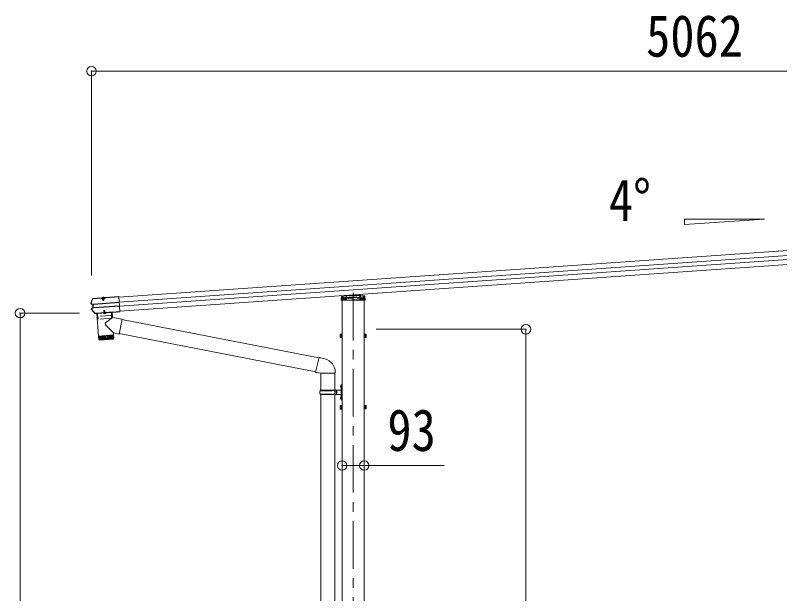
# Model space of a CAD drawing. Units: millimetres at full size, sheet at 1:40; details may follow other scales. Extents: x -11243 to 11243, y -7760 to 7760.
# Drawn here: x 1340 to 4553, y -2725 to -293 of the extents above; entities that cross this region are included whole.
import ezdxf
from ezdxf.enums import TextEntityAlignment as Align

# ---------------------------------------------------------------- set-up
doc = ezdxf.new("R2010")
doc.units = ezdxf.units.MM
doc.header["$LTSCALE"] = 40
doc.header["$PDMODE"] = 32
doc.header["$PDSIZE"] = 40
doc.linetypes.add('CHAIN1', pattern=[8, 5, -1, 1, -1])
doc.linetypes.add('DASHED1', pattern=[1.8, 1.2, -0.6])
for name, color, linetype, lineweight in [('0-1_本体', 5, 'CHAIN1', 9), ('0-3_ELV2', 4, 'Continuous', 9), ('0-6_OTH_LINE', 6, 'Continuous', 9), ('0-7_SHAPE', 4, 'Continuous', 9), ('0-9_OUTLINE', 7, 'Continuous', 9)]:
    doc.layers.add(name, color=color, linetype=linetype, lineweight=lineweight)
doc.styles.add('ＭＳ ゴシック', font='')
doc.styles.get('ＭＳ ゴシック').set_extended_font_data('MS Gothic')

msp = doc.modelspace()

# ---------------------------------------------------------------- linework, layer by layer
at = {"layer": '0-1_本体'}
msp.add_line((2760.2, -1459.8), (2760.2, -4459.08), dxfattribs=at)
at = {"layer": '0-3_ELV2'}
for p, q in [((6637.41, -1138.81), (1774.85, -1478.83)), ((6638.83, -1159.12), (1776.27, -1499.14)), ((6640.04, -1176.36), (1777.47, -1516.38)), ((6641.46, -1196.67), (1778.89, -1536.69)), ((1716.47, -1479.72), (1774.63, -1475.65)), ((1716.57, -1481.22), (1774.73, -1477.15)), ((1774.63, -1475.65), (1779.13, -1540.09)), ((2711.26, -1480.44), (2760.2, -1477.02)), ((2711.78, -1471.93), (2760.2, -1468.55)), ((2760.2, -1468.55), (2808.61, -1471.93)), ((2760.2, -1468.55), (2760.2, -1469.49)), ((2760.2, -1477.02), (2809.13, -1480.44)), ((2760.2, -1477.02), (2760.2, -1477.96)), ((2790.01, -1466.01), (2790.3, -1470.65)), ((2809.54, -1472.87), (2810.65, -1490.95)), ((1665.36, -1508.6), (1660.61, -1508.03)), ((1666.77, -1507.26), (1660.79, -1506.54)), ((1666.28, -1508.54), (1665.36, -1508.6)), ((1666.49, -1483.22), (1666.3, -1483.36)), ((1666.3, -1483.36), (1666.4, -1484.83)), ((1666.4, -1484.83), (1666.53, -1484.75)), ((1666.72, -1483.19), (1666.49, -1483.22)), ((1666.6, -1484.71), (1666.49, -1483.22)), ((1666.53, -1484.75), (1666.6, -1484.71)), ((1666.6, -1484.71), (1702.21, -1482.22)), ((1666.72, -1483.19), (1702.1, -1480.72)), ((1667.69, -1507.2), (1666.77, -1507.26)), ((1667.92, -1523.59), (1666.77, -1507.26)), ((1667, -1508.6), (1667.53, -1508.56)), ((1668.3, -1507.21), (1668.07, -1507.23)), ((1776.3, -1499.6), (1669.18, -1507.1)), ((1669.26, -1508.33), (1776.39, -1500.84)), ((1700.92, -1482.43), (1701.06, -1484.39)), ((1718.02, -1483.21), (1701.06, -1484.39)), ((1702.21, -1482.22), (1702.1, -1480.72)), ((1702.35, -1481.52), (1702.1, -1480.72)), ((1702.28, -1482.81), (1702.25, -1482.34)), ((1716.59, -1481.8), (1702.28, -1482.81)), ((1716.33, -1480.67), (1702.37, -1481.65)), ((1702.37, -1481.65), (1702.45, -1482.79)), ((1703.5, -1481.57), (1703.49, -1481.37)), ((1714.77, -1481.33), (1704.08, -1482.08)), ((1706.44, -1482.51), (1706.54, -1484.01)), ((1707.03, -1483.27), (1707.16, -1482.76)), ((1707.03, -1483.27), (1712.02, -1482.92)), ((1707.03, -1483.27), (1707.51, -1490.16)), ((1707.46, -1483.24), (1707.37, -1482.75)), ((1707.46, -1483.24), (1708.01, -1491.04)), ((1707.51, -1490.16), (1712.5, -1489.81)), ((1711.58, -1482.95), (1711.61, -1482.45)), ((1711.58, -1482.95), (1712.13, -1490.76)), ((1712.02, -1482.92), (1711.81, -1482.44)), ((1711.82, -1491.56), (1712.5, -1489.81)), ((1712.02, -1482.92), (1712.5, -1489.81)), ((1712.53, -1483.59), (1712.42, -1482.1)), ((1714.08, -1482.28), (1714.01, -1481.38)), ((1715.27, -1480.75), (1715.26, -1480.55)), ((1716.33, -1480.67), (1716.41, -1481.82)), ((1716.47, -1479.72), (1716.34, -1480.54)), ((1716.57, -1481.22), (1716.47, -1479.72)), ((1716.55, -1481.34), (1716.57, -1481.22)), ((1717.88, -1481.25), (1716.55, -1481.34)), ((1716.55, -1481.34), (1716.59, -1481.8)), ((1717.88, -1481.25), (1718.02, -1483.21)), ((2713.7, -4963.22), (2713.7, -1490.95)), ((2806.7, -4963.22), (2806.7, -1490.95)), ((1662.13, -1525.16), (1667.92, -1523.59)), ((1667.25, -1522.4), (1666.33, -1522.47)), ((1668.83, -1523.53), (1667.92, -1523.59)), ((1668.47, -1522.21), (1667.93, -1522.24)), ((1669.18, -1523.45), (1669.4, -1523.43)), ((1670.23, -1522.2), (1777.36, -1514.7)), ((1670.32, -1523.43), (1777.44, -1515.94)), ((1682.46, -1545.35), (1763.87, -1539.65)), ((1682.57, -1546.84), (1763.97, -1541.15)), ((1712.43, -1534.72), (1711.75, -1536.48)), ((1716.74, -1536.13), (1711.75, -1536.48)), ((1712.09, -1541.28), (1711.75, -1536.48)), ((1712.51, -1541.15), (1712.12, -1535.53)), ((1715.82, -1534.49), (1712.43, -1534.72)), ((1716.74, -1536.13), (1715.82, -1534.49)), ((1716.64, -1540.86), (1716.24, -1535.24)), ((1717.08, -1540.93), (1716.74, -1536.13)), ((1763.87, -1539.65), (1763.97, -1541.15)), ((1764.14, -1540.77), (1763.97, -1541.15)), ((1764.04, -1539.27), (1764.14, -1540.77)), ((1770.13, -1540.35), (1764.14, -1540.77)), ((1770.02, -1538.85), (1770.13, -1540.35)), ((1770.35, -1540.71), (1770.13, -1540.35)), ((1770.25, -1539.21), (1779.03, -1538.59)), ((1770.25, -1539.21), (1770.35, -1540.71)), ((1770.35, -1540.71), (1779.13, -1540.09)), ((1771.55, -1539.12), (1771.65, -1540.62)), ((1771.62, -1540.22), (1779.11, -1539.7)), ((1675.36, -1545.84), (1676.08, -1545.79)), ((1675.73, -1547.32), (1676.18, -1547.29)), ((1676.08, -1545.79), (1676.18, -1547.29)), ((1682.34, -1546.49), (1676.36, -1546.91)), ((1682.24, -1544.99), (1682.34, -1546.49)), ((1682.34, -1545.95), (1682.35, -1545.95)), ((1682.57, -1546.84), (1682.34, -1546.49)), ((1682.46, -1545.35), (1682.57, -1546.84)), ((1682.9, -1546.81), (1746.75, -1542.35)), ((1708.96, -1545.24), (1708.94, -1544.99)), ((1720.73, -1544.42), (1708.96, -1545.24)), ((1720.73, -1544.42), (1720.71, -1544.17)), ((2705, -1634.22), (2705.58, -1633.22)), ((2705, -1634.22), (2705, -1647.22)), ((2710.5, -1633.22), (2705.58, -1633.22)), ((2710.5, -1636.97), (2705.58, -1636.97)), ((2710.5, -1633.02), (2710.5, -1648.03)), ((2712.1, -1633.47), (2710.5, -1633.47)), ((2808.3, -1633.47), (2809.9, -1633.47)), ((2809.9, -1633.02), (2809.9, -1648.03)), ((2809.9, -1633.02), (2814.81, -1633.02)), ((2809.9, -1636.77), (2814.81, -1636.77)), ((2815.4, -1634.02), (2814.81, -1633.02)), ((2815.4, -1634.02), (2815.4, -1647.02)), ((2705, -1647.22), (2705.58, -1648.23)), ((2710.5, -1644.47), (2705.58, -1644.47)), ((2710.5, -1648.23), (2705.58, -1648.23)), ((2710.49, -1641.02), (2712.1, -1641.02)), ((2710.5, -1640.02), (2712.1, -1640.02)), ((2710.5, -1647.57), (2712.1, -1647.57)), ((2809.9, -1640.02), (2808.3, -1640.02)), ((2809.9, -1641.02), (2808.3, -1641.02)), ((2809.9, -1647.57), (2808.3, -1647.57)), ((2809.9, -1644.27), (2814.81, -1644.27)), ((2809.9, -1648.03), (2814.81, -1648.03)), ((2815.4, -1647.02), (2814.81, -1648.03)), ((2705, -1934.22), (2705.58, -1933.22)), ((2705, -1934.22), (2705, -1947.22)), ((2705, -1947.22), (2705.58, -1948.23)), ((2710.5, -1933.22), (2705.58, -1933.22)), ((2710.5, -1936.97), (2705.58, -1936.97)), ((2710.5, -1944.47), (2705.58, -1944.47)), ((2710.5, -1948.23), (2705.58, -1948.23)), ((2710.49, -1941.02), (2712.1, -1941.02)), ((2710.5, -1933.02), (2710.5, -1948.03)), ((2712.1, -1933.47), (2710.5, -1933.47)), ((2710.5, -1940.02), (2712.1, -1940.02)), ((2710.5, -1947.57), (2712.1, -1947.57)), ((2808.3, -1933.47), (2809.9, -1933.47)), ((2809.9, -1940.02), (2808.3, -1940.02)), ((2809.9, -1941.02), (2808.3, -1941.02)), ((2809.9, -1947.57), (2808.3, -1947.57)), ((2809.9, -1933.02), (2809.9, -1948.03)), ((2809.9, -1933.02), (2814.81, -1933.02)), ((2809.9, -1936.77), (2814.81, -1936.77)), ((2809.9, -1944.27), (2814.81, -1944.27)), ((2809.9, -1948.03), (2814.81, -1948.03)), ((2815.4, -1934.02), (2814.81, -1933.02)), ((2815.4, -1947.02), (2814.81, -1948.03)), ((2815.4, -1934.02), (2815.4, -1947.02))]:
    msp.add_line(p, q, dxfattribs=at)
at = {"layer": '0-3_ELV2', "linetype": 'DASHED1'}
for p, q in [((2713.8, -1473.8), (2712.75, -1490.95)), ((2760.2, -1470.55), (2713.8, -1473.8)), ((2717, -1473.57), (2717, -1487.22)), ((2718.2, -1473.49), (2718.2, -1488.95)), ((2729.44, -1481.39), (2730.12, -1470.2)), ((2732.13, -1470.06), (2730.86, -1490.95)), ((2806.59, -1473.8), (2760.2, -1470.55)), ((2788.02, -1466.15), (2789.53, -1490.95)), ((2790.3, -1470.65), (2790.95, -1481.39)), ((2802.2, -1473.49), (2802.2, -1488.95)), ((2803.4, -1473.57), (2803.4, -1487.22)), ((2807.64, -1490.95), (2806.59, -1473.8)), ((1704.7, -1481.46), (1704.63, -1481.71)), ((1704.76, -1480.93), (1713.94, -1480.28)), ((1704.84, -1482.02), (1704.76, -1480.93)), ((1706.83, -1478.55), (1708.22, -1480.92)), ((1707.16, -1482.76), (1707.27, -1482.37)), ((1707.27, -1482.37), (1707.19, -1481.26)), ((1707.34, -1482.75), (1707.2, -1480.76)), ((1707.37, -1482.75), (1707.25, -1482.16)), ((1709.41, -1481.45), (1708.22, -1480.92)), ((1709.41, -1481.45), (1710.51, -1480.76)), ((1711.56, -1478.22), (1710.51, -1480.76)), ((1711.63, -1482.45), (1711.49, -1480.46)), ((1711.66, -1482.06), (1711.58, -1480.95)), ((1711.61, -1482.45), (1711.64, -1481.85)), ((1711.81, -1482.44), (1711.66, -1482.06)), ((1714.01, -1481.38), (1713.94, -1480.28)), ((1714.07, -1480.8), (1714.17, -1481.04)), ((2711.33, -1480.45), (2809.06, -1480.45)), ((2713.22, -1483.25), (2718.2, -1483.25)), ((2713.27, -1482.45), (2807.12, -1482.45)), ((2760.2, -1479.02), (2713.28, -1482.3)), ((2717, -1487.22), (2718, -1488.95)), ((2802.4, -1488.95), (2718, -1488.95)), ((2719.7, -1481.86), (2719.7, -1488.95)), ((2722.8, -1482.45), (2722.8, -1488.95)), ((2722.92, -1482.45), (2722.92, -1488.95)), ((2723.2, -1481.61), (2723.2, -1488.95)), ((2723.2, -1487.22), (2726.2, -1487.22)), ((2726.2, -1481.4), (2726.2, -1488.95)), ((2734.2, -1480.45), (2734.2, -1482.45)), ((2738.7, -1483.25), (2738.7, -1480.53)), ((2740.2, -1483.25), (2738.7, -1483.25)), ((2740.2, -1480.42), (2740.2, -1483.25)), ((2807.11, -1482.3), (2760.2, -1479.02)), ((2780.2, -1483.25), (2780.2, -1480.42)), ((2780.2, -1483.25), (2781.7, -1483.25)), ((2781.7, -1480.53), (2781.7, -1483.25)), ((2786.2, -1482.45), (2786.2, -1480.45)), ((2794.2, -1481.4), (2794.2, -1488.95)), ((2794.2, -1487.22), (2797.2, -1487.22)), ((2797.2, -1481.61), (2797.2, -1488.95)), ((2797.47, -1482.45), (2797.47, -1488.95)), ((2797.6, -1482.45), (2797.6, -1488.95)), ((2800.7, -1481.86), (2800.7, -1488.95)), ((2802.2, -1483.25), (2807.17, -1483.25)), ((2802.4, -1488.95), (2803.4, -1487.22)), ((1712.51, -1547.33), (1713.67, -1544.53)), ((1714.77, -1543.84), (1713.67, -1544.53)), ((1714.77, -1543.84), (1715.96, -1544.37)), ((1717.5, -1546.98), (1715.96, -1544.37))]:
    msp.add_line(p, q, dxfattribs=at)
at = {"layer": '0-3_ELV2'}
for points in [[(2810.65, -1490.95), (2709.75, -1490.95), (2710.85, -1472.87)], [(1659.7, -1504.9), (1662.51, -1495.24), (1665.53, -1485.63)], [(1661.73, -1523.71), (1666.33, -1522.47), (1665.36, -1508.6)], [(1702.21, -1482.22), (1702.25, -1482.34), (1700.92, -1482.43)], [(1714.08, -1482.28), (1704.9, -1482.92), (1704.84, -1482.02)], [(1707.51, -1490.16), (1708.43, -1491.8), (1711.82, -1491.56)], [(1674.31, -1545.36), (1667.75, -1536.33), (1661.39, -1527.15)], [(1747.18, -1541.32), (1747.11, -1540.32), (1682.26, -1544.85), (1682.33, -1545.85)], [(1770.25, -1539.21), (1770.02, -1538.85), (1764.04, -1539.27), (1763.87, -1539.65)], [(1682.46, -1545.35), (1682.24, -1544.99), (1676.25, -1545.41), (1676.08, -1545.79)], [(1676.25, -1545.41), (1676.36, -1546.91), (1676.18, -1547.29)], [(2713.7, -1632.02), (2712.1, -1632.02), (2712.1, -1649.02), (2713.7, -1649.02)], [(2806.7, -1632.02), (2808.3, -1632.02), (2808.3, -1649.02), (2806.7, -1649.02)], [(2713.7, -1932.02), (2712.1, -1932.02), (2712.1, -1949.02), (2713.7, -1949.02)], [(2806.7, -1932.02), (2808.3, -1932.02), (2808.3, -1949.02), (2806.7, -1949.02)]]:
    msp.add_lwpolyline(points, dxfattribs=at)
for centre, radius, start, end in [((2711.85, -1472.93), 1, 94, 176.5), ((2808.54, -1472.93), 1, 3.5, 86), ((1660.94, -1505.25), 2.8, 164.31277, 263.16971), ((2141.55, -1640.23), 502, 162.04537, 164.31277), ((1660.95, -1505.25), 1.3, 164.24366, 263.03582), ((1667.03, -1486.46), 3.19, 103.22631, 162.05142), ((1666.67, -1486), 1.2, 102.71221, 162.01357), ((1704.04, -1481.33), 0.55, 142.43917, 184), ((1704.05, -1481.53), 0.545, 184, 274), ((1709.7, -1485.69), 7.7, 45.56083, 142.43917), ((1714.73, -1480.78), 0.545, 274, 4), ((1714.71, -1480.59), 0.55, 4, 45.56083), ((2711.33, -1481.44), 1, 94, 176.5), ((2809.06, -1481.44), 1, 3.5, 86), ((1662.47, -1526.42), 2.8, 105.16971, 214.06629), ((2076, -1246.79), 502, 214.06629, 216.59248), ((1662.47, -1526.42), 1.3, 105.30295, 214.13631), ((1746.18, -1541.39), 1, 274, 4), ((1675.51, -1544.14), 3.19, 216.58984, 274.01289), ((1675.27, -1544.65), 1.2, 216.62025, 274.01295), ((1683.33, -1545.78), 1, 184, 274), ((1714.5, -1539.89), 7.7, 223.98312, 324.01688), ((2717.41, -1640.72), 12.42, 162.41205, 197.58795), ((2708.32, -1635.09), 3.32, 145.61575, 214.38425), ((2812.07, -1634.89), 3.32, 325.61575, 34.38425), ((2802.98, -1640.52), 12.42, 342.41205, 17.58795), ((2708.32, -1646.35), 3.32, 145.61575, 214.38425), ((2812.07, -1646.15), 3.32, 325.61575, 34.38425), ((2717.41, -1940.72), 12.42, 162.41205, 197.58795), ((2708.32, -1935.09), 3.32, 145.61575, 214.38425), ((2708.32, -1946.35), 3.32, 145.61575, 214.38425), ((2812.07, -1934.89), 3.32, 325.61575, 34.38425), ((2812.07, -1946.15), 3.32, 325.61575, 34.38425), ((2802.98, -1940.52), 12.42, 342.41205, 17.58795)]:
    msp.add_arc(centre, radius, start, end, dxfattribs=at)
at = {"layer": '0-3_ELV2', "linetype": 'DASHED1'}
for centre, radius, start, end in [((1704.15, -1481.57), 0.5, 274, 344), ((1705.47, -1481.68), 0.8, 94, 164), ((1706.69, -1481.29), 0.5, 4, 94), ((1712.08, -1480.92), 0.5, 94, 184), ((1713.33, -1481.13), 0.8, 24, 94), ((1714.63, -1480.84), 0.5, 204, 274), ((2711.33, -1481.45), 1, 90, 176.5), ((2809.06, -1481.45), 1, 3.5, 90)]:
    msp.add_arc(centre, radius, start, end, dxfattribs=at)
at = {"layer": '0-3_ELV2'}
for centre, major_axis, ratio, start_param, end_param in [((1669.3, -1508.9), (3.03, -0.36), 0.014525, 2.4375911, 3.0658321), ((1669.3, -1508.91), (2.99, 0.21), 0.19438, 1.5707963, 2.1939282), ((1669.2, -1507.38), (1.52, -0.18), 0.014525, 2.4126357, 3.0658321), ((1669.2, -1507.39), (1.5, 0.1), 0.19438, 1.5707963, 2.2034964), ((1702.57, -1484.7), (-0.22, 3.19), 0.014286, 5.9883828, 6.2220988), ((1716.56, -1483.73), (-0.22, 3.19), 0.014286, 0.0610865, 0.2948025), ((1670.19, -1521.6), (2.95, 0.8), 0.014957, 3.2171785, 3.8372566), ((1670.19, -1521.61), (2.99, 0.21), 0.19438, 4.0848352, 4.712389), ((1670.3, -1523.13), (1.48, 0.4), 0.014957, 3.2171785, 3.8435615), ((1670.3, -1523.14), (1.5, 0.1), 0.19438, 4.0561004, 4.712389)]:
    msp.add_ellipse(centre, major_axis=major_axis, ratio=ratio, start_param=start_param, end_param=end_param, dxfattribs=at)
at = {"layer": '0-6_OTH_LINE'}
for p, q in [((6721.98, -528.14), (1660.14, -528.14)), ((1660.14, -528.14), (1660.14, -1387.03)), ((1360.15, -1545.33), (1610.15, -1545.33)), ((1360.15, -4413.22), (1360.15, -1545.33)), ((3486.2, -1613.22), (2856.7, -1613.22)), ((3486.2, -4413.22), (3486.2, -1613.22)), ((2713.7, -2185.92), (2806.7, -2185.92)), ((2806.7, -2185.92), (3142.85, -2185.92))]:
    msp.add_line(p, q, dxfattribs=at)
for p in [(1660.14, -528.14), (1360.15, -1545.33), (3486.2, -1613.22), (2713.7, -2185.92), (2806.7, -2185.92)]:
    msp.add_point(p, dxfattribs=at)
at = {"layer": '0-7_SHAPE'}
for p, q in [((4152.94, -1149.76), (4488.94, -1149.76)), ((4152.94, -1173.26), (4152.94, -1149.76)), ((4488.94, -1149.76), (4152.94, -1173.26))]:
    msp.add_line(p, q, dxfattribs=at)
at = {"layer": '0-9_OUTLINE'}
for p, q in [((1682.84, -1546.82), (1689.46, -1641.59)), ((1748.14, -1563.16), (1719.83, -1586.62)), ((1746.68, -1542.35), (1748.14, -1563.16)), ((1788.89, -1571.08), (1748.14, -1563.16)), ((1788.89, -1571.08), (1776.83, -1633.12)), ((2616.27, -1733.54), (1788.59, -1572.65)), ((1752.7, -1628.43), (1719.42, -1593.94)), ((1689.46, -1641.59), (1753.31, -1637.12)), ((1753.38, -1638.12), (1689.53, -1642.58)), ((1748.82, -1637.44), (1748.87, -1638.43)), ((1750.62, -1638.31), (1751.66, -1653.28)), ((1752.14, -1638.21), (1753.19, -1653.17)), ((1752.7, -1628.43), (1753.31, -1637.12)), ((1752.7, -1628.43), (1776.83, -1633.12)), ((1754.06, -1651.16), (1753.38, -1638.12)), ((2602.67, -1792.02), (1777.14, -1631.55)), ((1689.53, -1642.58), (1690.67, -1655.59)), ((1691.25, -1657.11), (1690.23, -1642.54)), ((1690.67, -1655.54), (1754.06, -1651.1)), ((1691.46, -1642.45), (1692.5, -1657.41)), ((1694.32, -1657.29), (1693.27, -1642.32)), ((1751.27, -1654.31), (1693.87, -1658.32)), ((1693.95, -1641.27), (1694.04, -1642.27)), ((1695.63, -1642.16), (1696.68, -1657.12)), ((1699.54, -1656.92), (1698.49, -1641.96)), ((1702.85, -1656.69), (1701.8, -1641.73)), ((1705.49, -1641.47), (1706.54, -1656.43)), ((1709.5, -1641.19), (1710.54, -1656.15)), ((1713.73, -1640.89), (1714.78, -1655.86)), ((1718.12, -1640.58), (1719.16, -1655.55)), ((1722.57, -1640.27), (1723.62, -1655.24)), ((1727, -1639.96), (1728.04, -1654.93)), ((1731.32, -1639.66), (1732.37, -1654.63)), ((1735.45, -1639.37), (1736.49, -1654.34)), ((1739.31, -1639.1), (1740.35, -1654.07)), ((1742.81, -1638.86), (1743.86, -1653.82)), ((1745.91, -1638.64), (1746.95, -1653.61)), ((1748.53, -1638.46), (1749.57, -1653.42)), ((2616.63, -1731.98), (2602.27, -1793.73)), ((2616.63, -1731.98), (2640.95, -1737.79)), ((2602.27, -1793.73), (2622.35, -1798.28)), ((2602.27, -1793.73), (2606.27, -1796.41)), ((2607.15, -1794.84), (2606.27, -1796.41)), ((2622.35, -1798.28), (2685.09, -1798.28)), ((2623.72, -1798.28), (2623.72, -1869.28)), ((2683.72, -1798.28), (2683.72, -1869.28)), ((2685.09, -1794.11), (2685.09, -1798.28)), ((2707.39, -1852.13), (2709.44, -1853.13)), ((2708.66, -1850.13), (2709.3, -1850.13)), ((2708.66, -1850.13), (2708.66, -1858.43)), ((2708.66, -1858.43), (2709.3, -1858.43)), ((2709.3, -1850.13), (2709.7, -1850.53)), ((2709.44, -1853.13), (2710.05, -1854.28)), ((2709.7, -1846.28), (2712.7, -1844.78)), ((2709.7, -1846.28), (2709.7, -1910.28)), ((2712.7, -1844.78), (2712.7, -1911.78)), ((2712.7, -1844.78), (2713.7, -1844.78)), ((2620.72, -1871.28), (2671.05, -1871.28)), ((2620.72, -1885.28), (2671.05, -1885.28)), ((2621.72, -1869.28), (2707.72, -1869.28)), ((2621.72, -1869.28), (2621.72, -1871.28)), ((2621.72, -1887.28), (2621.72, -1885.28)), ((2621.72, -1887.28), (2707.72, -1887.28)), ((2623.71, -1887.28), (2623.71, -3029.25)), ((2680.72, -1869.28), (2680.72, -1873.78)), ((2680.72, -1873.78), (2682.72, -1873.78)), ((2680.72, -1887.28), (2680.72, -1882.78)), ((2680.72, -1882.78), (2682.72, -1882.78)), ((2682.72, -1873.78), (2682.72, -1882.78)), ((2683.71, -1887.28), (2683.71, -3029.25)), ((2688.7, -1869.28), (2688.7, -1887.28)), ((2688.7, -1873.78), (2691.7, -1873.78)), ((2688.7, -1882.78), (2691.7, -1882.78)), ((2691.7, -1873.78), (2691.7, -1882.78)), ((2707.39, -1900.13), (2709.44, -1901.13)), ((2708.66, -1898.13), (2709.3, -1898.13)), ((2708.66, -1898.13), (2708.66, -1906.43)), ((2708.66, -1906.43), (2709.3, -1906.43)), ((2709.3, -1898.13), (2709.3, -1906.43)), ((2709.3, -1898.13), (2709.7, -1898.53)), ((2709.3, -1906.43), (2709.7, -1906.03)), ((2709.44, -1901.13), (2710.05, -1902.28)), ((2709.7, -1910.28), (2712.7, -1911.78)), ((2712.7, -1911.78), (2713.7, -1911.78))]:
    msp.add_line(p, q, dxfattribs=at)
at = {"layer": '0-9_OUTLINE', "linetype": 'DASHED1'}
for p, q in [((1685.05, -1546.66), (1686.19, -1558.13)), ((1744.61, -1554.53), (1686.72, -1558.58)), ((1688.2, -1570.02), (1686.92, -1558.56)), ((1744.14, -1566.59), (1688.73, -1570.46)), ((1744.6, -1566.08), (1744.28, -1554.55)), ((1744.6, -1542.5), (1745.07, -1554.01))]:
    msp.add_line(p, q, dxfattribs=at)
at = {"layer": '0-9_OUTLINE'}
for points in [[(2616.63, -1731.98), (2621.35, -1731.54), (2621.49, -1733.14)], [(2707.39, -1856.42), (2709.44, -1855.43), (2710.05, -1854.28)], [(2709.3, -1850.13), (2709.3, -1858.43), (2709.7, -1858.03)], [(2707.39, -1904.42), (2709.44, -1903.43), (2710.05, -1902.28)]]:
    msp.add_lwpolyline(points, dxfattribs=at)
at = {"layer": '0-9_OUTLINE', "linetype": 'DASHED1'}
for centre, start, end in [((1686.68, -1558.08), 185.67065, 274), ((1688.69, -1569.97), 186.38594, 274), ((1744.1, -1566.09), 274, 1.61406), ((1744.57, -1554.03), 274, 2.32935)]:
    msp.add_arc(centre, 0.5, start, end, dxfattribs=at)
at = {"layer": '0-9_OUTLINE'}
for centre, radius, start, end in [((1723.02, -1590.47), 5, 129.65551, 223.97399), ((1693.66, -1655.33), 3, 185, 274.04832), ((1751.06, -1651.31), 3, 274, 3), ((2627.09, -1794.11), 58, 0, 76.56538), ((2712.99, -1854.28), 6, 136.21765, 223.78235), ((2669.47, -1878.28), 49.25, 171.82876, 180.00002), ((2669.47, -1878.28), 49.25, 180.00002, 188.17127), ((2671.05, -1869.28), 2, 270, 359.99998), ((2671.05, -1887.28), 2, 0.00005, 90.00004), ((2707.7, -1867.28), 2, 270, 359.99998), ((2707.7, -1889.28), 2, 0.00005, 90.00004), ((2712.99, -1902.28), 6, 136.21765, 223.78235)]:
    msp.add_arc(centre, radius, start, end, dxfattribs=at)

# ---------------------------------------------------------------- texts
at = {"layer": '0-6_OTH_LINE', "color": 7, "style": 'ＭＳ ゴシック', "width": 0.85}
for s, p in [('5062', (3991.06, -520.14)), ('93', (2903.71, -2177.44))]:
    msp.add_text(s, height=176, dxfattribs=at).set_placement(p, align=Align.BOTTOM_LEFT)
at = {"layer": '0-7_SHAPE', "color": 7, "style": 'ＭＳ ゴシック', "width": 0.85}
msp.add_text('4°', height=176, dxfattribs=at).set_placement((3834.65, -1210.98), align=Align.BOTTOM_LEFT)

doc.saveas('drawing.dxf')
